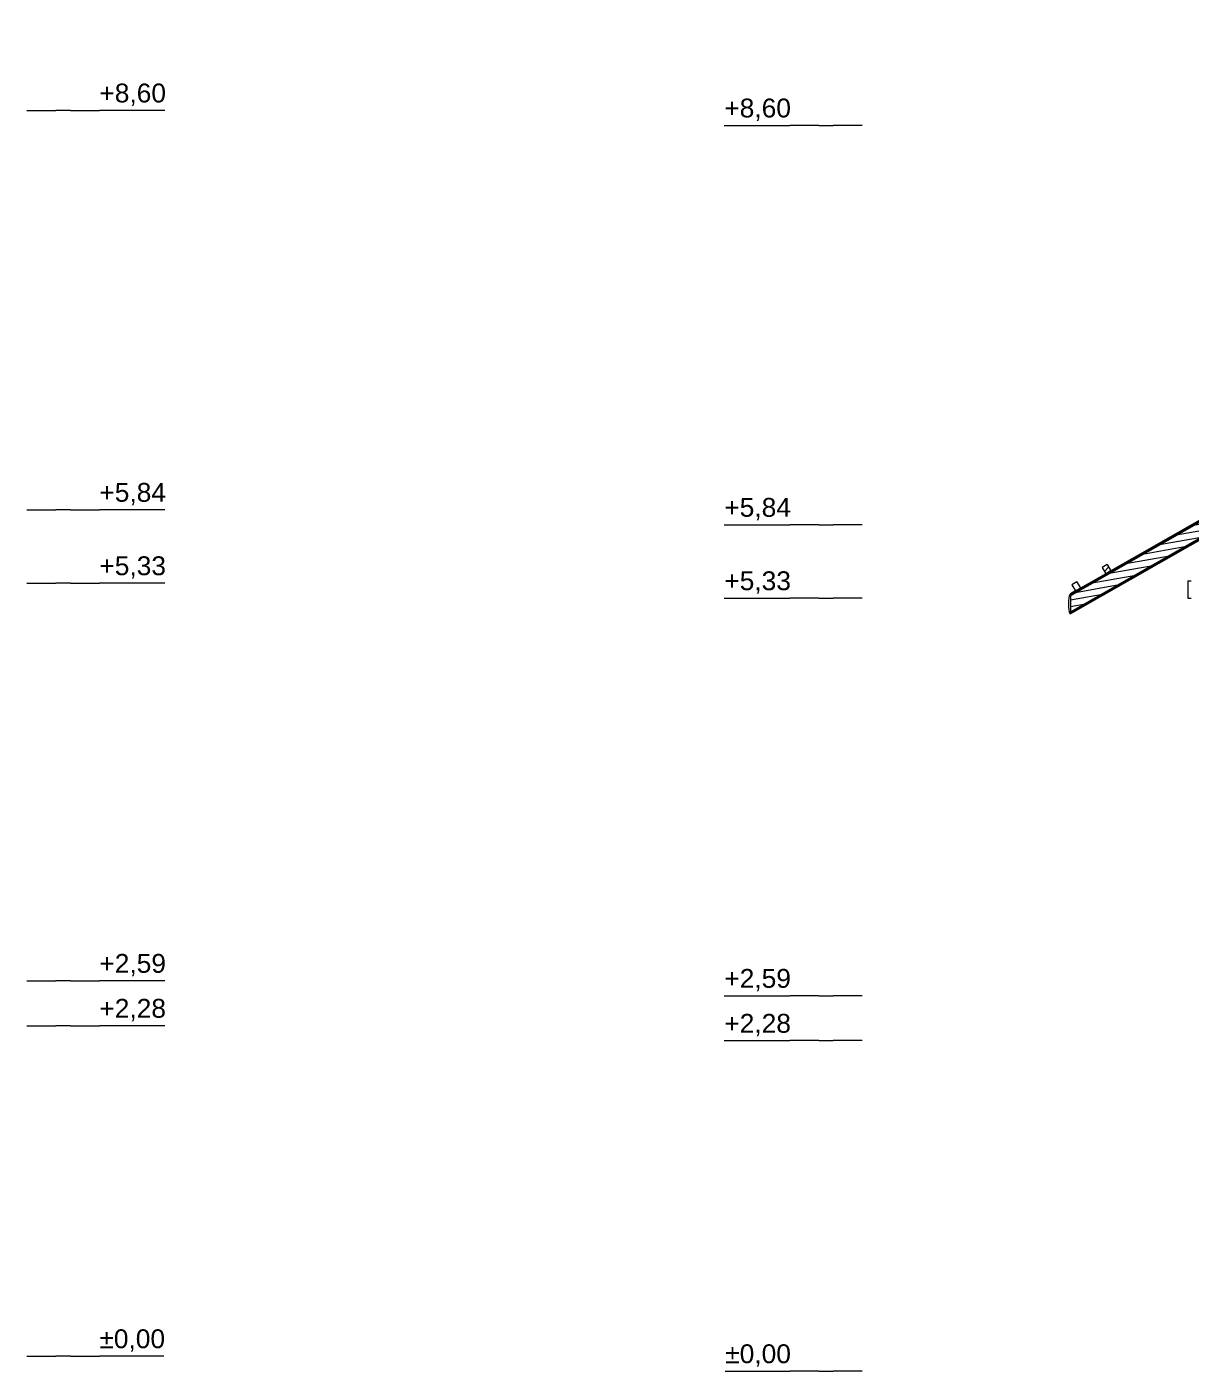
# Model space of a CAD drawing. Header units: millimetres. Extents: x -71878 to 121433, y -67383 to 83273.
# Drawn here: x 25014 to 33044, y -65326 to -56051 of the extents above; entities that cross this region are included whole.
import ezdxf

# ---------------------------------------------------------------- set-up
doc = ezdxf.new("R2010")
doc.units = ezdxf.units.MM
doc.header["$MEASUREMENT"] = 0
for name, color, linetype, lineweight in [('0_Pluma_Nº__1', 7, 'Continuous', 0), ('ENTIRADO_Pluma_Nº__21', 7, 'Continuous', 5), ('Vigas_Pluma_Nº__1', 7, 'Continuous', 0), ('Vigas_Pluma_Nº__81', 7, 'Continuous', 30)]:
    doc.layers.add(name, color=color, linetype=linetype, lineweight=lineweight)
doc.layers.add('0_Pluma_Nº__23', color=7, linetype='Continuous', lineweight=5, true_color=0x646464)
doc.layers.add('Vigas_Pluma_Nº__23', color=7, linetype='Continuous', lineweight=5, true_color=0x646464)
doc.layers.add('ENTIRADO', color=7, linetype='Continuous')
doc.layers.add('Vigas', color=7, linetype='Continuous')
doc.styles.add('Estilo_Generado_1', font='swiss.ttf')
pattern_1 = [(45, (51270.71, -65325.86), (-79.5495, 79.5495), []), (45, (51244.19, -65299.34), (-79.5495, 79.5495), [])]

msp = doc.modelspace()

# ---------------------------------------------------------------- hatches: boundary and pattern name
at = {"layer": 'ENTIRADO', "linetype": 'Continuous', "lineweight": 0, "true_color": 0xffffff}
h = msp.add_hatch(dxfattribs=at)
h.set_pattern_fill('STEEL_0002', style=0, pattern_type=2)
h.set_pattern_definition(pattern_1)
h.paths.add_polyline_path([(32455.199, -59824.185), (32489.937, -59804.355), (32465.149, -59760.932), (32430.411, -59780.762)])
h = msp.add_hatch(dxfattribs=at)
h.set_pattern_fill('STEEL_0002', style=0, pattern_type=2)
h.set_pattern_definition(pattern_1)
h.paths.add_polyline_path([(32246.701, -59943.05), (32281.439, -59923.219), (32256.651, -59879.796), (32221.913, -59899.627)])
at = {"layer": 'Vigas', "linetype": 'Continuous', "lineweight": 0, "true_color": 0xffffff}
h = msp.add_hatch(dxfattribs=at)
h.set_pattern_fill('WOOD_0002', style=0, pattern_type=2)
h.set_pattern_definition([(10, (51270.71, -65325.856), (-7.81417, 44.31635), [])])
h.paths.add_polyline_path([(32211.962, -59972.483), (32211.962, -60091.449), (39081.611, -56170.052), (39081.611, -56051.086)])

# ---------------------------------------------------------------- linework, layer by layer
at = {"layer": '0_Pluma_Nº__23', "linetype": 'Continuous'}
for p, q in [((25014.07, -56627.124), (25114.07, -56627.124)), ((25114.07, -56627.124), (25214.07, -56627.124)), ((25314.07, -56627.124), (25214.07, -56627.124)), ((25314.07, -56627.124), (25514.07, -56627.124)), ((25965.182, -56627.124), (25514.07, -56627.124)), ((29824.67, -56730.576), (30275.782, -56730.576)), ((30475.782, -56730.576), (30275.782, -56730.576)), ((30475.782, -56730.576), (30575.782, -56730.576)), ((30675.782, -56730.576), (30575.782, -56730.576)), ((30775.782, -56730.576), (30675.782, -56730.576)), ((25014.07, -59382.404), (25114.07, -59382.404)), ((25114.07, -59382.404), (25214.07, -59382.404)), ((25314.07, -59382.404), (25214.07, -59382.404)), ((25314.07, -59382.404), (25514.07, -59382.404)), ((25965.182, -59382.404), (25514.07, -59382.404)), ((29824.67, -59485.856), (30275.782, -59485.856)), ((30475.782, -59485.856), (30275.782, -59485.856)), ((30475.782, -59485.856), (30575.782, -59485.856)), ((30675.782, -59485.856), (30575.782, -59485.856)), ((30775.782, -59485.856), (30675.782, -59485.856)), ((25014.07, -59889.01), (25114.07, -59889.01)), ((25114.07, -59889.01), (25214.07, -59889.01)), ((25314.07, -59889.01), (25214.07, -59889.01)), ((25314.07, -59889.01), (25514.07, -59889.01)), ((25965.182, -59889.01), (25514.07, -59889.01)), ((29824.67, -59992.462), (30275.782, -59992.462)), ((30475.782, -59992.462), (30275.782, -59992.462)), ((30475.782, -59992.462), (30575.782, -59992.462)), ((30675.782, -59992.462), (30575.782, -59992.462)), ((30775.782, -59992.462), (30675.782, -59992.462)), ((25014.07, -62632.404), (25114.07, -62632.404)), ((25114.07, -62632.404), (25214.07, -62632.404)), ((25314.07, -62632.404), (25214.07, -62632.404)), ((25314.07, -62632.404), (25514.07, -62632.404)), ((25965.182, -62632.404), (25514.07, -62632.404)), ((29824.67, -62735.856), (30275.782, -62735.856)), ((30475.782, -62735.856), (30275.782, -62735.856)), ((30475.782, -62735.856), (30575.782, -62735.856)), ((30675.782, -62735.856), (30575.782, -62735.856)), ((30775.782, -62735.856), (30675.782, -62735.856)), ((25014.07, -62942.404), (25114.07, -62942.404)), ((25114.07, -62942.404), (25214.07, -62942.404)), ((25314.07, -62942.404), (25214.07, -62942.404)), ((25314.07, -62942.404), (25514.07, -62942.404)), ((25965.182, -62942.404), (25514.07, -62942.404)), ((29824.67, -63045.856), (30275.782, -63045.856)), ((30475.782, -63045.856), (30275.782, -63045.856)), ((30475.782, -63045.856), (30575.782, -63045.856)), ((30675.782, -63045.856), (30575.782, -63045.856)), ((30775.782, -63045.856), (30675.782, -63045.856)), ((25014.07, -65222.404), (25114.07, -65222.404)), ((25114.07, -65222.404), (25214.07, -65222.404)), ((25314.07, -65222.404), (25214.07, -65222.404)), ((25314.07, -65222.404), (25514.07, -65222.404)), ((25958.915, -65222.404), (25514.07, -65222.404)), ((29830.936, -65325.856), (30275.782, -65325.856)), ((30475.782, -65325.856), (30275.782, -65325.856)), ((30475.782, -65325.856), (30575.782, -65325.856)), ((30675.782, -65325.856), (30575.782, -65325.856)), ((30775.782, -65325.856), (30675.782, -65325.856))]:
    msp.add_line(p, q, dxfattribs=at)
at = {"layer": 'ENTIRADO_Pluma_Nº__21', "linetype": 'Continuous'}
for p, q in [((32465.149, -59760.932), (32430.411, -59780.762)), ((32430.411, -59780.762), (32455.199, -59824.185)), ((32489.937, -59804.355), (32455.199, -59824.185)), ((32465.149, -59760.932), (32489.937, -59804.355)), ((32256.651, -59879.796), (32221.913, -59899.627)), ((32221.913, -59899.627), (32246.701, -59943.05)), ((32256.651, -59879.796), (32281.439, -59923.219)), ((32281.439, -59923.219), (32246.701, -59943.05))]:
    msp.add_line(p, q, dxfattribs=at)
at = {"layer": 'Vigas_Pluma_Nº__1', "linetype": 'Continuous'}
msp.add_line((32211.962, -59972.483), (32211.962, -60091.449), dxfattribs=at)
at = {"layer": 'Vigas_Pluma_Nº__23', "linetype": 'Continuous'}
for p, q in [((39081.611, -56179.656), (32211.962, -60101.053)), ((33393.078, -59288.664), (32489.872, -59804.24)), ((32455.133, -59824.07), (32281.439, -59923.219)), ((33022.029, -59872.462), (33044.272, -59872.462)), ((33022.029, -59872.462), (33022.029, -59875.398)), ((33022.029, -59875.398), (33022.029, -59883.921)), ((33022.029, -59883.921), (33022.029, -59897.195)), ((33022.029, -59897.195), (33022.029, -59913.921)), ((33022.029, -59913.921), (33022.029, -59932.462)), ((32201.266, -59992.014), (32199.388, -60011.158)), ((32204.191, -59976.821), (32201.266, -59992.014)), ((32207.877, -59967.067), (32204.191, -59976.821)), ((32211.962, -59963.706), (32207.877, -59967.067)), ((32246.701, -59943.049), (32211.962, -59962.879)), ((32211.962, -59966.26), (32211.962, -59962.879)), ((32211.962, -59972.483), (32211.962, -59966.26)), ((33022.029, -59932.462), (33022.029, -59951.003)), ((33022.029, -59951.003), (33022.029, -59967.729)), ((33022.029, -59967.729), (33022.029, -59981.003)), ((33022.029, -59981.003), (33022.029, -59989.525)), ((33022.029, -59989.525), (33022.029, -59992.462)), ((33022.029, -59992.462), (33044.272, -59992.462)), ((32199.388, -60011.158), (32198.741, -60032.38)), ((32198.741, -60032.38), (32199.388, -60053.601)), ((32199.388, -60053.601), (32201.266, -60072.745)), ((32201.266, -60072.745), (32204.191, -60087.938)), ((32204.191, -60087.938), (32207.877, -60097.692)), ((32207.877, -60097.692), (32211.962, -60101.053)), ((32211.962, -60097.672), (32211.962, -60091.449)), ((32211.962, -60101.053), (32211.962, -60097.672))]:
    msp.add_line(p, q, dxfattribs=at)
at = {"layer": 'Vigas_Pluma_Nº__81', "linetype": 'Continuous'}
for p, q in [((39081.611, -56051.086), (32211.962, -59972.483)), ((39081.611, -56170.052), (32211.962, -60091.449))]:
    msp.add_line(p, q, dxfattribs=at)

# ---------------------------------------------------------------- texts
at = {"layer": '0_Pluma_Nº__1', "char_height": 130, "attachment_point": 1, "style": 'Estilo_Generado_1'}
for s, insert in [('\\A1;{\\fArial|b0|i0|c0|p34;+8,60}', (25514.062, -56442.339)), ('\\A1;{\\fArial|b0|i0|c0|p34;+8,60}', (29824.67, -56545.79)), ('\\A1;{\\fArial|b0|i0|c0|p34;+5,84}', (25514.062, -59197.619)), ('\\A1;{\\fArial|b0|i0|c0|p34;+5,84}', (29824.67, -59301.07)), ('\\A1;{\\fArial|b0|i0|c0|p34;+5,33}', (25514.062, -59704.224)), ('\\A1;{\\fArial|b0|i0|c0|p34;+5,33}', (29824.67, -59807.676)), ('\\A1;{\\fArial|b0|i0|c0|p34;+2,59}', (25514.062, -62447.619)), ('\\A1;{\\fArial|b0|i0|c0|p34;+2,59}', (29824.67, -62551.07)), ('\\A1;{\\fArial|b0|i0|c0|p34;+2,28}', (25514.062, -62757.619)), ('\\A1;{\\fArial|b0|i0|c0|p34;+2,28}', (29824.67, -62861.07)), ('\\A1;{\\fArial|b0|i0|c0|p34;±0,00}', (25514.065, -65037.619)), ('\\A1;{\\fArial|b0|i0|c0|p34;±0,00}', (29830.936, -65141.07))]:
    msp.add_mtext(s, dxfattribs=dict(at, insert=insert))

doc.saveas('drawing.dxf')
